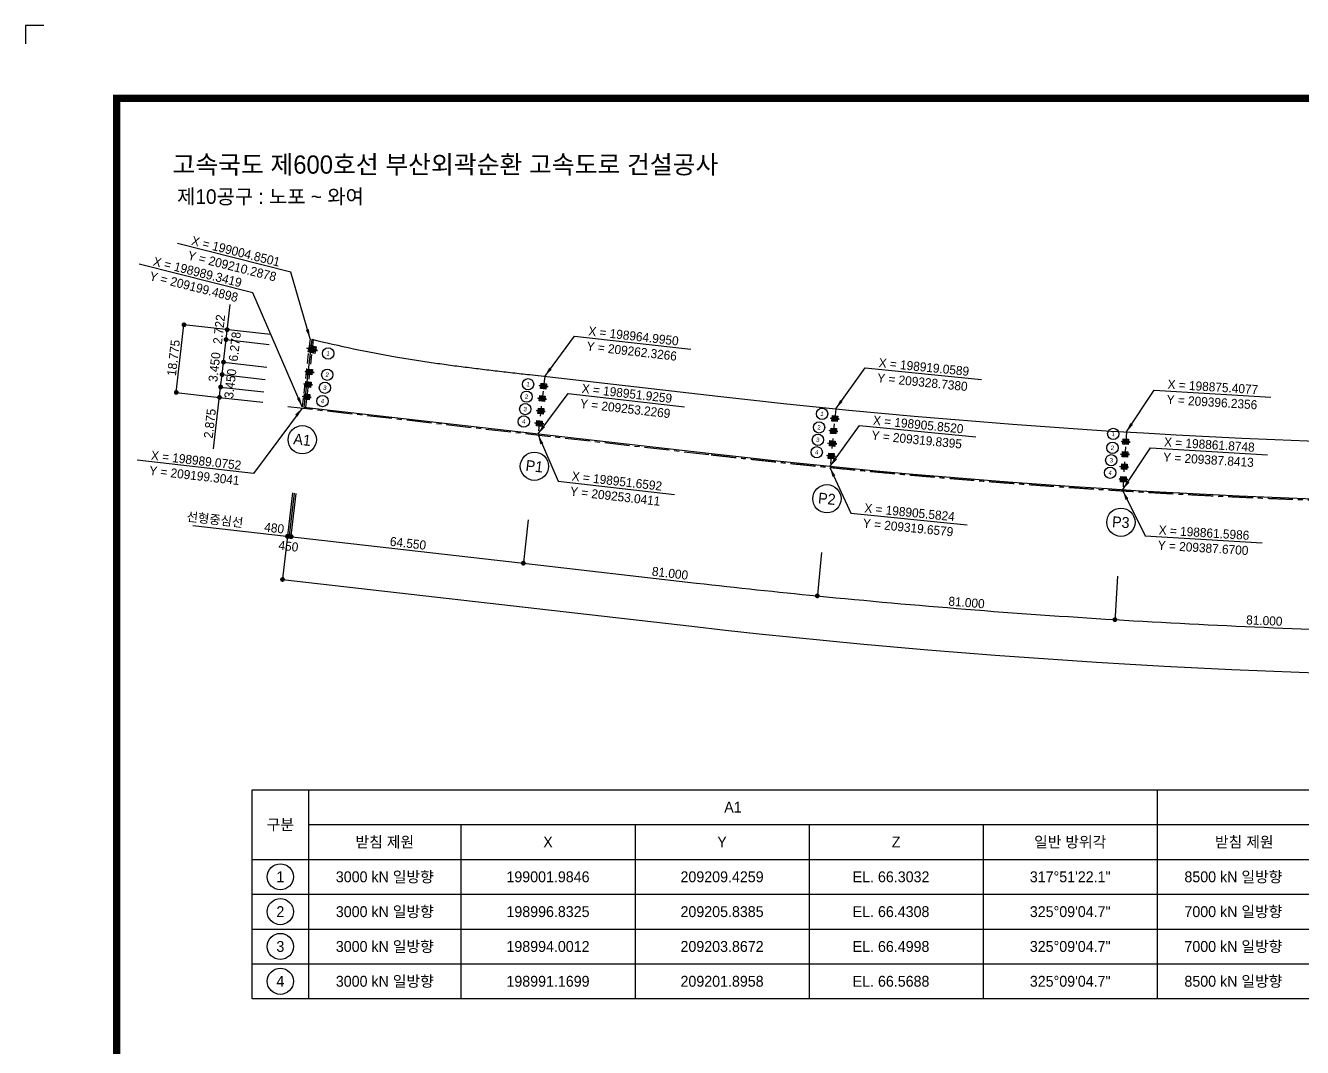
# Model space of a CAD drawing. Header units: feet. Extents: x 0 to 869311, y 0 to 616339.
# Drawn here: x 25000 to 377113, y 334649 to 616339 of the extents above; entities that cross this region are included whole.
import ezdxf
from ezdxf.enums import TextEntityAlignment as Align

# ---------------------------------------------------------------- set-up
doc = ezdxf.new("R2010")
doc.units = ezdxf.units.FT
doc.header["$LTSCALE"] = 5500
doc.header["$MEASUREMENT"] = 0
doc.linetypes.add('A-CENTR01', pattern=[2, 1.25, -0.25, 0.25, -0.25])
doc.linetypes.add('A-DASHD01', pattern=[0.75, 0.5, -0.25])
for name, color, linetype in [('CS-CNTL', 1, 'A-CENTR01'), ('CS-CONC-MAJR', 4, 'CONTINUOUS'), ('CS-DIML', 1, 'CONTINUOUS'), ('CS-DIMT', 3, 'CONTINUOUS'), ('CS-LEAL', 1, 'CONTINUOUS'), ('CS-LEAT', 3, 'CONTINUOUS'), ('CS-SYMB', 3, 'CONTINUOUS'), ('CS-TABL-LIN1', 4, 'CONTINUOUS'), ('CS-TABL-LIN2', 1, 'CONTINUOUS'), ('CS-TABL-TEX2', 3, 'CONTINUOUS'), ('CX-BORD', 7, 'CONTINUOUS'), ('CX-BORD-LIN1', 4, 'CONTINUOUS'), ('CX-BORD-LIN2', 3, 'CONTINUOUS'), ('CX-BORD-TEX2', 7, 'CONTINUOUS'), ('CX-BORD-TEX3', 6, 'CONTINUOUS'), ('CX-MISC', 2, 'CONTINUOUS')]:
    doc.layers.add(name, color=color, linetype=linetype)
doc.styles.add('A_STANDARD', font='')
doc.styles.add('TB_TEXT', font='')
doc.styles.add('TB_WBTXT', font='')
doc.styles.add('TB_WMTXT', font='')
doc.styles.get('A_STANDARD').set_extended_font_data('Dotum')
doc.styles.get('TB_TEXT').set_extended_font_data('Dotum')
doc.styles.get('TB_WBTXT').set_extended_font_data('Dotum')
doc.styles.get('TB_WMTXT').set_extended_font_data('Dotum')

# ---------------------------------------------------------------- blocks, each defined once
blk = doc.blocks.new('CXBLKA1-KHC_C3')
at = {"layer": 'CX-BORD-LIN1', "const_width": 6.56}
blk.add_lwpolyline([(2693.6, 65.6), (82, 65.6), (82, 1883.2), (2693.6, 1883.2)], close=True, dxfattribs=at)
at = {"layer": 'CX-MISC'}
blk.add_lwpolyline([(16.4, 1948.8), (0, 1948.8), (0, 1932.4)], dxfattribs=at)
at = {"layer": 'CX-BORD-LIN1', "style": 'TB_TEXT'}
for tag, height, p in [('TR_RNUM5', 9.84, (1017.4, 172.7)), ('TR_RDAT5', 11.5, (1123.7, 173.9)), ('TR_DGN5', 11.5, (1562.1, 173.9)), ('TR_CHK5', 11.5, (1693.3, 173.9)), ('TR_APP5', 11.5, (1824.5, 173.9)), ('TR_RNUM4', 9.84, (1017.4, 153)), ('TR_RDAT4', 11.5, (1123.7, 154.2)), ('TR_DGN4', 11.5, (1562.1, 154.2)), ('TR_CHK4', 11.5, (1693.3, 154.2)), ('TR_APP4', 11.5, (1824.5, 154.2)), ('TR_RNUM3', 9.84, (1017.4, 133.3)), ('TR_RDAT3', 11.5, (1123.7, 134.5)), ('TR_DGN3', 11.5, (1562.1, 134.5)), ('TR_CHK3', 11.5, (1693.3, 134.5)), ('TR_APP3', 11.5, (1824.5, 134.5)), ('TR_RNUM2', 9.84, (1017.4, 113.6)), ('TR_RDAT2', 11.5, (1123.7, 114.8)), ('TR_DGN2', 11.5, (1562.1, 114.8)), ('TR_CHK2', 11.5, (1693.3, 114.8)), ('TR_APP2', 11.5, (1824.5, 114.8)), ('TR_RNUM1', 9.84, (1017.4, 94)), ('TR_RDAT1', 11.5, (1123.7, 95.1)), ('TR_DGN1', 11.5, (1562.1, 95.1)), ('TR_CHK1', 11.5, (1693.3, 95.1)), ('TR_APP1', 11.5, (1824.5, 95.1))]:
    blk.add_attdef(tag, text='', height=height, dxfattribs=at).set_placement(p, align=Align.MIDDLE_CENTER)
for tag, p in [('TR_RCON5', (1205.1, 173.9)), ('TR_RCON4', (1205.1, 154.2)), ('TR_RCON3', (1205.1, 134.5)), ('TR_RCON2', (1205.1, 114.8)), ('TR_RCON1', (1205.1, 95.1))]:
    blk.add_attdef(tag, text='', height=11.5, dxfattribs=at).set_placement(p, align=Align.MIDDLE_LEFT)
at = {"layer": 'CX-BORD-LIN2', "style": 'TB_TEXT'}
blk.add_attdef('TD_VERSION', text='', height=9.84, rotation=90, dxfattribs=at).set_placement((2708.3, 223.1), align=Align.MIDDLE_CENTER)
at = {"layer": 'CX-BORD-TEX2', "style": 'TB_WMTXT'}
for tag, height, p in [('TB_CNAME', 16.4, (132.4, 1810.5)), ('TB_CSCOP', 13.1, (136.6, 1784.2))]:
    blk.add_attdef(tag, text='', height=height, dxfattribs=at).set_placement(p, align=Align.BOTTOM_LEFT)
at = {"layer": 'CX-BORD-TEX2', "style": 'TB_WBTXT'}
for tag, height, p in [('TB_MTITIL', 32.8, (1387.8, 1815.4)), ('TB_STITL', 23, (1387.8, 1766.2))]:
    blk.add_attdef(tag, text='', height=height, dxfattribs=at).set_placement(p, align=Align.MIDDLE_CENTER)
at = {"layer": 'CX-BORD-TEX3', "style": 'TB_TEXT'}
for tag, height, p in [('TD_LNDST', 14.8, (787.4, 169)), ('TD_DSECT', 14.8, (2068.6, 169)), ('TD_DDIST', 14.8, (2229.3, 169)), ('TD_DNAME_TOP', 14.8, (2559.1, 157.3)), ('TD_CSECT', 14.8, (2068.6, 139.4)), ('TD_CDIST', 14.8, (2229.3, 139.4)), ('TD_DNAME_MAIN', 14.8, (2559.1, 136.1)), ('TD_CCOMP', 14.8, (787.4, 110.2)), ('TD_HSCAL', 14.8, (2121.6, 110.7)), ('TD_VSCAL', 14.8, (2237.1, 110.7)), ('TD_DNAME_BOT', 9.84, (2559.1, 115.6)), ('TD_FIELD', 14.8, (672.6, 82.4)), ('TD_CSTEP', 14.8, (904.7, 82.4)), ('TD_DWGCODE', 14.8, (2171.9, 81.3)), ('TD_DWGNO', 14.8, (2559.1, 82))]:
    blk.add_attdef(tag, text='', height=height, dxfattribs=at).set_placement(p, align=Align.MIDDLE_CENTER)
for tag, height, width, p in [('TD_DCOMP', 14.8, 0.9, (787.4, 139.7)), ('TD_CNAME', 15.7, 0.78, (295.3, 90.5))]:
    blk.add_attdef(tag, text='', height=height, dxfattribs=dict(at, width=width)).set_placement(p, align=Align.MIDDLE_CENTER)

msp = doc.modelspace()

# ---------------------------------------------------------------- hatches: boundary and pattern name
at = {"layer": 'CS-SYMB'}
h = msp.add_hatch(color=3, dxfattribs=at)
h.dxf.hatch_style = 1
h.paths.add_polyline_path([(102564, 527431), (103434, 527462), (103327, 527011)])
h = msp.add_hatch(color=3, dxfattribs=at)
h.dxf.hatch_style = 1
h.paths.add_polyline_path([(103362, 527160), (104695, 526843), (104731, 526995), (103399, 527313)])
h = msp.add_hatch(color=3, dxfattribs=at)
h.dxf.hatch_style = 1
h.paths.add_polyline_path([(105530, 526725), (104767, 527145), (104659, 526694)])
h = msp.add_hatch(color=3, dxfattribs=at)
h.dxf.hatch_style = 1
h.paths.add_polyline_path([(101730, 517551), (102419, 517659), (102377, 517291)])
h = msp.add_hatch(color=3, dxfattribs=at)
h.dxf.hatch_style = 1
h.paths.add_polyline_path([(102122, 520979), (102811, 521087), (102769, 520718)])
h = msp.add_hatch(color=3, dxfattribs=at)
h.dxf.hatch_style = 1
h.paths.add_polyline_path([(102783, 520840), (103871, 520716), (103885, 520840), (102797, 520965)])
h = msp.add_hatch(color=3, dxfattribs=at)
h.dxf.hatch_style = 1
h.paths.add_polyline_path([(104546, 520702), (103899, 520962), (103857, 520594)])
h = msp.add_hatch(color=3, dxfattribs=at)
h.dxf.hatch_style = 1
h.paths.add_polyline_path([(101339, 514123), (102027, 514231), (101985, 513863)])
h = msp.add_hatch(color=3, dxfattribs=at)
h.dxf.hatch_style = 1
h.paths.add_polyline_path([(101999, 513985), (103088, 513861), (103102, 513985), (102013, 514109)])
h = msp.add_hatch(color=3, dxfattribs=at)
h.dxf.hatch_style = 1
h.paths.add_polyline_path([(102391, 517413), (103480, 517288), (103494, 517413), (102405, 517537)])
h = msp.add_hatch(color=3, dxfattribs=at)
h.dxf.hatch_style = 1
h.paths.add_polyline_path([(103762, 513846), (103116, 514107), (103074, 513739)])
h = msp.add_hatch(color=3, dxfattribs=at)
h.dxf.hatch_style = 1
h.paths.add_polyline_path([(104154, 517274), (103508, 517535), (103466, 517166)])
h = msp.add_hatch(color=3, dxfattribs=at)
h.dxf.hatch_style = 1
h.paths.add_polyline_path([(166647, 517077), (167335, 517185), (167293, 516817)])
h = msp.add_hatch(color=3, dxfattribs=at)
h.dxf.hatch_style = 1
h.paths.add_polyline_path([(167307, 516939), (168396, 516814), (168410, 516939), (167321, 517063)])
h = msp.add_hatch(color=3, dxfattribs=at)
h.dxf.hatch_style = 1
h.paths.add_polyline_path([(169070, 516800), (168424, 517061), (168382, 516692)])
h = msp.add_hatch(color=3, dxfattribs=at)
h.dxf.hatch_style = 1
h.paths.add_polyline_path([(166255, 513650), (166943, 513758), (166901, 513389)])
h = msp.add_hatch(color=3, dxfattribs=at)
h.dxf.hatch_style = 1
h.paths.add_polyline_path([(166915, 513511), (168004, 513387), (168018, 513511), (166929, 513636)])
h = msp.add_hatch(color=3, dxfattribs=at)
h.dxf.hatch_style = 1
h.paths.add_polyline_path([(168678, 513373), (168032, 513633), (167990, 513265)])
h = msp.add_hatch(color=3, dxfattribs=at)
h.dxf.hatch_style = 1
h.paths.add_polyline_path([(165863, 510222), (166551, 510330), (166509, 509961)])
h = msp.add_hatch(color=3, dxfattribs=at)
h.dxf.hatch_style = 1
h.paths.add_polyline_path([(166523, 510083), (167612, 509959), (167626, 510083), (166538, 510208)])
h = msp.add_hatch(color=3, dxfattribs=at)
h.dxf.hatch_style = 1
h.paths.add_polyline_path([(168287, 509945), (167640, 510205), (167598, 509837)])
h = msp.add_hatch(color=3, dxfattribs=at)
h.dxf.hatch_style = 1
h.paths.add_polyline_path([(246939, 508112), (247626, 508232), (247590, 507863)])
h = msp.add_hatch(color=3, dxfattribs=at)
h.dxf.hatch_style = 1
h.paths.add_polyline_path([(247602, 507985), (248693, 507880), (248705, 508005), (247614, 508110)])
h = msp.add_hatch(color=3, dxfattribs=at)
h.dxf.hatch_style = 1
h.paths.add_polyline_path([(249367, 507878), (248717, 508127), (248681, 507758)])
h = msp.add_hatch(color=3, dxfattribs=at)
h.dxf.hatch_style = 1
h.paths.add_polyline_path([(165471, 506794), (166160, 506902), (166118, 506534)])
h = msp.add_hatch(color=3, dxfattribs=at)
h.dxf.hatch_style = 1
h.paths.add_polyline_path([(166132, 506656), (167220, 506531), (167235, 506656), (166146, 506780)])
h = msp.add_hatch(color=3, dxfattribs=at)
h.dxf.hatch_style = 1
h.paths.add_polyline_path([(167895, 506517), (167248, 506778), (167206, 506409)])
h = msp.add_hatch(color=3, dxfattribs=at)
h.dxf.hatch_style = 1
h.paths.add_polyline_path([(246600, 504679), (247287, 504799), (247251, 504430)])
h = msp.add_hatch(color=3, dxfattribs=at)
h.dxf.hatch_style = 1
h.paths.add_polyline_path([(247263, 504552), (248354, 504447), (248366, 504572), (247275, 504677)])
h = msp.add_hatch(color=3, dxfattribs=at)
h.dxf.hatch_style = 1
h.paths.add_polyline_path([(249028, 504445), (248378, 504694), (248342, 504325)])
h = msp.add_hatch(color=3, dxfattribs=at)
h.dxf.hatch_style = 1
h.paths.add_polyline_path([(246266, 501254), (246952, 501374), (246916, 501005)])
h = msp.add_hatch(color=3, dxfattribs=at)
h.dxf.hatch_style = 1
h.paths.add_polyline_path([(246928, 501127), (248019, 501022), (248031, 501147), (246940, 501252)])
h = msp.add_hatch(color=3, dxfattribs=at)
h.dxf.hatch_style = 1
h.paths.add_polyline_path([(248694, 501020), (248043, 501269), (248007, 500900)])
h = msp.add_hatch(color=3, dxfattribs=at)
h.dxf.hatch_style = 1
h.paths.add_polyline_path([(327167, 501675), (327848, 501820), (327826, 501450)])
h = msp.add_hatch(color=3, dxfattribs=at)
h.dxf.hatch_style = 1
h.paths.add_polyline_path([(327834, 501573), (328927, 501508), (328935, 501633), (327841, 501698)])
h = msp.add_hatch(color=3, dxfattribs=at)
h.dxf.hatch_style = 1
h.paths.add_polyline_path([(329602, 501531), (328942, 501756), (328920, 501386)])
h = msp.add_hatch(color=3, dxfattribs=at)
h.dxf.hatch_style = 1
h.paths.add_polyline_path([(245920, 497795), (246607, 497915), (246571, 497546)])
h = msp.add_hatch(color=3, dxfattribs=at)
h.dxf.hatch_style = 1
h.paths.add_polyline_path([(246583, 497668), (247674, 497563), (247686, 497687), (246595, 497793)])
h = msp.add_hatch(color=3, dxfattribs=at)
h.dxf.hatch_style = 1
h.paths.add_polyline_path([(248348, 497561), (247697, 497810), (247662, 497441)])
h = msp.add_hatch(color=3, dxfattribs=at)
h.dxf.hatch_style = 1
h.paths.add_polyline_path([(326959, 498230), (327640, 498375), (327619, 498005)])
h = msp.add_hatch(color=3, dxfattribs=at)
h.dxf.hatch_style = 1
h.paths.add_polyline_path([(327626, 498128), (328720, 498063), (328727, 498188), (327633, 498253)])
h = msp.add_hatch(color=3, dxfattribs=at)
h.dxf.hatch_style = 1
h.paths.add_polyline_path([(329394, 498086), (328734, 498311), (328713, 497941)])
h = msp.add_hatch(color=3, dxfattribs=at)
h.dxf.hatch_style = 1
h.paths.add_polyline_path([(326750, 494789), (327432, 494935), (327410, 494564)])
h = msp.add_hatch(color=3, dxfattribs=at)
h.dxf.hatch_style = 1
h.paths.add_polyline_path([(327417, 494687), (328511, 494623), (328519, 494748), (327425, 494812)])
h = msp.add_hatch(color=3, dxfattribs=at)
h.dxf.hatch_style = 1
h.paths.add_polyline_path([(329186, 494646), (328526, 494870), (328504, 494500)])
h = msp.add_hatch(color=3, dxfattribs=at)
h.dxf.hatch_style = 1
h.paths.add_polyline_path([(326540, 491350), (327222, 491496), (327200, 491126)])
h = msp.add_hatch(color=3, dxfattribs=at)
h.dxf.hatch_style = 1
h.paths.add_polyline_path([(327207, 491248), (328301, 491184), (328308, 491309), (327214, 491373)])
h = msp.add_hatch(color=3, dxfattribs=at)
h.dxf.hatch_style = 1
h.paths.add_polyline_path([(328975, 491207), (328316, 491432), (328294, 491061)])

# ---------------------------------------------------------------- linework, layer by layer
at = {"layer": 'CS-CNTL', "linetype": 'A-DASHD01'}
for p, q in [((103446, 530009), (101300, 511234)), ((104356, 529783), (102224, 511129)), ((168165, 519621), (166357, 503799)), ((248421, 510701), (246855, 494853)), ((328549, 504308), (327582, 488412))]:
    msp.add_line(p, q, dxfattribs=at)
at = {"layer": 'CS-CNTL'}
msp.add_line((97319, 511362), (214100, 498016), dxfattribs=at)
msp.add_arc((458042, 2632567), 2148445, 263.480372, 279.111, dxfattribs=at)
at = {"layer": 'CS-CONC-MAJR'}
for p, q in [((103915, 529892), (101777, 511180)), ((163928, 520105), (215945, 514161)), ((101777, 511180), (214137, 498339))]:
    msp.add_line(p, q, dxfattribs=at)
msp.add_lwpolyline([(126990, 525037), (127569, 524937), (128148, 524839), (128728, 524742), (129308, 524645), (129888, 524550), (130469, 524455), (131050, 524362), (131631, 524269), (132213, 524177), (132795, 524086), (133377, 523996), (133960, 523907), (134543, 523819), (135127, 523731), (135710, 523644), (136294, 523559), (136879, 523473), (137464, 523389), (138049, 523305), (138634, 523222), (139219, 523140), (139805, 523058), (140392, 522977), (140978, 522897), (141565, 522817), (142152, 522738), (142739, 522659), (143327, 522581), (143915, 522504), (144503, 522427), (145092, 522351), (145680, 522275), (146269, 522200), (146859, 522125), (147448, 522051), (148038, 521977), (148628, 521904), (149218, 521831), (149809, 521758), (150400, 521686), (150991, 521614), (151582, 521542), (152174, 521471), (152766, 521400), (153358, 521330), (153950, 521260), (154543, 521190), (155136, 521120), (155729, 521050), (156322, 520981), (156915, 520912), (157509, 520843), (158103, 520774), (158697, 520705), (159291, 520637), (159886, 520568), (160481, 520500), (161076, 520432), (161671, 520364), (162267, 520295), (162862, 520227), (163458, 520159), (163928, 520105)], dxfattribs=at)
for centre, radius, start, end in [((181905, 843284), 322950, 256.02549, 260.20987), ((458042, 2632567), 2132195, 263.480374, 279.052248), ((458042, 2632567), 2148120, 263.480372, 279.052328)]:
    msp.add_arc(centre, radius, start, end, dxfattribs=at)
at = {"layer": 'CS-DIML'}
for p, q in [((80300, 529779), (81403, 539434)), ((66556, 515205), (68688, 533859)), ((92533, 531134), (68688, 533859)), ((79589, 523554), (80300, 529779)), ((80300, 529779), (92222, 528416)), ((79197, 520126), (79589, 523554)), ((79589, 523554), (91511, 522192)), ((78805, 516699), (79197, 520126)), ((79197, 520126), (91119, 518764)), ((66556, 515205), (78479, 513842)), ((76863, 499705), (78805, 516699)), ((78805, 516699), (90727, 515336)), ((78479, 513842), (90401, 512480)), ((98586, 487489), (97156, 474970)), ((99063, 487434), (97633, 474916)), ((99510, 487383), (98080, 474865)), ((163643, 480054), (162212, 467535)), ((71144, 478547), (162280, 468131)), ((97224, 475566), (95793, 463048)), ((97224, 475566), (97701, 475512)), ((97701, 475512), (98247, 475449)), ((244506, 471069), (243267, 458530)), ((162280, 468131), (210061, 462671)), ((95861, 463644), (208698, 450749)), ((326130, 464556), (325365, 451980))]:
    msp.add_line(p, q, dxfattribs=at)
at = {"layer": 'CS-DIML', "const_width": 660}
for points in [[(69018, 533859, 1), (68358, 533859, 1)], [(80940, 532496, 1), (80280, 532496, 1)], [(80630, 529779, 1), (79970, 529779, 1)], [(80630, 529779, 1), (79970, 529779, 1)], [(79919, 523554, 1), (79259, 523554, 1)], [(79919, 523554, 1), (79259, 523554, 1)], [(79527, 520126, 1), (78867, 520126, 1)], [(79527, 520126, 1), (78867, 520126, 1)], [(66886, 515205, 1), (66226, 515205, 1)], [(78809, 513842, 1), (78149, 513842, 1)], [(79135, 516699, 1), (78475, 516699, 1)], [(79135, 516699, 1), (78475, 516699, 1)], [(97554, 475566, 1), (96894, 475566, 1)], [(97554, 475566, 1), (96894, 475566, 1)], [(98031, 475512, 1), (97371, 475512, 1)], [(98031, 475512, 1), (97371, 475512, 1)], [(98478, 475461, 1), (97818, 475461, 1)], [(98577, 475449, 1), (97917, 475449, 1)], [(162610, 468131, 1), (161950, 468131, 1)], [(162610, 468131, 1), (161950, 468131, 1)], [(96191, 463644, 1), (95531, 463644, 1)], [(96191, 463644, 1), (95531, 463644, 1)], [(243656, 459127, 1), (242996, 459127, 1)], [(243656, 459127, 1), (242996, 459127, 1)], [(325731, 452579, 1), (325071, 452579, 1)], [(325731, 452579, 1), (325071, 452579, 1)]]:
    msp.add_lwpolyline(points, format="xyb", close=True, dxfattribs=at)
at = {"layer": 'CS-DIML', "color": 3}
msp.add_circle((108449, 525932), 1560, dxfattribs=at)
at = {"layer": 'CS-DIML'}
for radius, start, end in [(2196020, 263.480372, 279.062997), (2184020, 263.480372, 264.357996), (2184020, 264.357996, 266.518143), (2184020, 266.518143, 268.67829)]:
    msp.add_arc((458042, 2632567), radius, start, end, dxfattribs=at)
at = {"layer": 'CS-LEAL'}
for p, q in [((98195, 548394), (66882, 556236)), ((87633, 542696), (56320, 550539)), ((103446, 530009), (98195, 548394)), ((101300, 511234), (87633, 542696)), ((168165, 519621), (176411, 530757)), ((176411, 530757), (208482, 527092)), ((248421, 510701), (256495, 521962)), ((256495, 521962), (288619, 518788)), ((166357, 503799), (174603, 514935)), ((174603, 514935), (206674, 511270)), ((328549, 504308), (336193, 515865)), ((336193, 515865), (368413, 513904)), ((101263, 510911), (87873, 492828)), ((246855, 494853), (254930, 506114)), ((254930, 506114), (287053, 502941)), ((166320, 503476), (171841, 490767)), ((87873, 492828), (55802, 496493)), ((327582, 488412), (335226, 499969)), ((335226, 499969), (367446, 498009)), ((246823, 494530), (252538, 481907)), ((171841, 490767), (203912, 487102)), ((327562, 488088), (333748, 475689)), ((252538, 481907), (284662, 478733)), ((333748, 475689), (365969, 473729))]:
    msp.add_line(p, q, dxfattribs=at)
for points in [[(103446, 530009), (103144, 532668), (103446, 530009), (102298, 532427)], [(168165, 519621), (170089, 521481), (168165, 519621), (169382, 522005)], [(101263, 510911), (99339, 509051), (101263, 510911), (100046, 508528)], [(101300, 511234), (100652, 513831), (101300, 511234), (99845, 513480)], [(248421, 510701), (250317, 512590), (248421, 510701), (249602, 513103)], [(166357, 503799), (168281, 505659), (166357, 503799), (167574, 506183)], [(328549, 504308), (330372, 506267), (328549, 504308), (329638, 506753)], [(166320, 503476), (166968, 500880), (166320, 503476), (167775, 501230)], [(246855, 494853), (248751, 496742), (246855, 494853), (248036, 497255)], [(246823, 494530), (247511, 491943), (246823, 494530), (248313, 492306)], [(327582, 488412), (329405, 490371), (327582, 488412), (328671, 490857)], [(327562, 488088), (328347, 485529), (327562, 488088), (329134, 485922)]]:
    msp.add_solid(points, dxfattribs=at)
at = {"layer": 'CS-SYMB', "color": 3, "linetype": 'Continuous'}
for p, q in [((102564, 527431), (103434, 527462)), ((103327, 527011), (103434, 527462)), ((104659, 526694), (104767, 527145)), ((105530, 526725), (104767, 527145)), ((101730, 517551), (102419, 517659)), ((102122, 520979), (102811, 521087)), ((102377, 517291), (102419, 517659)), ((102769, 520718), (102811, 521087)), ((103857, 520594), (103899, 520962)), ((104546, 520702), (103899, 520962)), ((101339, 514123), (102027, 514231)), ((101985, 513863), (102027, 514231)), ((103074, 513739), (103116, 514107)), ((103762, 513846), (103116, 514107)), ((103466, 517166), (103508, 517535)), ((104154, 517274), (103508, 517535)), ((166647, 517077), (167335, 517185)), ((167293, 516817), (167335, 517185)), ((168382, 516692), (168424, 517061)), ((169070, 516800), (168424, 517061)), ((166255, 513650), (166943, 513758)), ((166901, 513389), (166943, 513758)), ((167990, 513265), (168032, 513633)), ((168678, 513373), (168032, 513633)), ((165863, 510222), (166551, 510330)), ((166509, 509961), (166551, 510330)), ((167598, 509837), (167640, 510205)), ((168287, 509945), (167640, 510205)), ((246939, 508112), (247626, 508232)), ((247590, 507863), (247626, 508232)), ((248681, 507758), (248717, 508127)), ((249367, 507878), (248717, 508127)), ((165471, 506794), (166160, 506902)), ((166118, 506534), (166160, 506902)), ((167206, 506409), (167248, 506778)), ((167895, 506517), (167248, 506778)), ((246600, 504679), (247287, 504799)), ((247251, 504430), (247287, 504799)), ((248342, 504325), (248378, 504694)), ((249028, 504445), (248378, 504694)), ((246266, 501254), (246952, 501374)), ((246916, 501005), (246952, 501374)), ((248007, 500900), (248043, 501269)), ((248694, 501020), (248043, 501269)), ((327167, 501675), (327848, 501820)), ((327826, 501450), (327848, 501820)), ((328920, 501386), (328942, 501756)), ((329602, 501531), (328942, 501756)), ((245920, 497795), (246607, 497915)), ((246571, 497546), (246607, 497915)), ((247662, 497441), (247697, 497810)), ((248348, 497561), (247697, 497810)), ((326959, 498230), (327640, 498375)), ((327619, 498005), (327640, 498375)), ((328713, 497941), (328734, 498311)), ((329394, 498086), (328734, 498311)), ((326750, 494789), (327432, 494935)), ((327410, 494564), (327432, 494935)), ((328504, 494500), (328526, 494870)), ((329186, 494646), (328526, 494870)), ((326540, 491350), (327222, 491496)), ((327200, 491126), (327222, 491496)), ((328294, 491061), (328316, 491432)), ((328975, 491207), (328316, 491432))]:
    msp.add_line(p, q, dxfattribs=at)
at = {"layer": 'CS-SYMB', "color": 3}
for p, q in [((103327, 527011), (102564, 527431)), ((104659, 526694), (105530, 526725)), ((102769, 520718), (102122, 520979)), ((103857, 520594), (104546, 520702)), ((101985, 513863), (101339, 514123)), ((102377, 517291), (101730, 517551)), ((103466, 517166), (104154, 517274)), ((167293, 516817), (166647, 517077)), ((168382, 516692), (169070, 516800)), ((103074, 513739), (103762, 513846)), ((166901, 513389), (166255, 513650)), ((167990, 513265), (168678, 513373)), ((166509, 509961), (165863, 510222)), ((167598, 509837), (168287, 509945)), ((247590, 507863), (246939, 508112)), ((248681, 507758), (249367, 507878)), ((166118, 506534), (165471, 506794)), ((167206, 506409), (167895, 506517)), ((247251, 504430), (246600, 504679)), ((248342, 504325), (249028, 504445)), ((246916, 501005), (246266, 501254)), ((248007, 500900), (248694, 501020)), ((327826, 501450), (327167, 501675)), ((328920, 501386), (329602, 501531)), ((246571, 497546), (245920, 497795)), ((247662, 497441), (248348, 497561)), ((327619, 498005), (326959, 498230)), ((328713, 497941), (329394, 498086)), ((327410, 494564), (326750, 494789)), ((328504, 494500), (329186, 494646)), ((327200, 491126), (326540, 491350)), ((328294, 491061), (328975, 491207))]:
    msp.add_line(p, q, dxfattribs=at)
at = {"layer": 'CS-SYMB', "linetype": 'ByBlock'}
for p, q in [((104147, 527076), (104147, 527076)), ((104147, 527076), (104147, 527076)), ((328384, 501603), (328384, 501603)), ((328176, 498158), (328176, 498158)), ((327968, 494717), (327968, 494717)), ((327758, 491279), (327758, 491279))]:
    msp.add_line(p, q, dxfattribs=at)
at = {"layer": 'CS-SYMB', "color": 3, "linetype": 'Continuous'}
for points in [[(103359, 528196), (105165, 527766), (104735, 525959), (102928, 526390)], [(103362, 527160), (104695, 526843), (104731, 526995), (103399, 527313)], [(102680, 521663), (104156, 521494), (103988, 520018), (102512, 520187)], [(102289, 518235), (103765, 518066), (103596, 516590), (102120, 516759)], [(102783, 520840), (103871, 520716), (103885, 520840), (102797, 520965)], [(167205, 517761), (168681, 517592), (168512, 516116), (167036, 516285)], [(101897, 514807), (103373, 514639), (103204, 513163), (101728, 513331)], [(101999, 513985), (103088, 513861), (103102, 513985), (102013, 514109)], [(102391, 517413), (103480, 517288), (103494, 517413), (102405, 517537)], [(166813, 514334), (168289, 514165), (168120, 512689), (166644, 512857)], [(167307, 516939), (168396, 516814), (168410, 516939), (167321, 517063)], [(166421, 510906), (167897, 510737), (167729, 509261), (166252, 509430)], [(166915, 513511), (168004, 513387), (168018, 513511), (166929, 513636)], [(166029, 507478), (167505, 507309), (167337, 505833), (165861, 506002)], [(166523, 510083), (167612, 509959), (167626, 510083), (166538, 510208)], [(247485, 508806), (248964, 508663), (248822, 507184), (247343, 507327)], [(247602, 507985), (248693, 507880), (248705, 508005), (247614, 508110)], [(166132, 506656), (167220, 506531), (167235, 506656), (166146, 506780)], [(247146, 505373), (248625, 505230), (248482, 503751), (247004, 503894)], [(247263, 504552), (248354, 504447), (248366, 504572), (247275, 504677)], [(246811, 501948), (248290, 501805), (248148, 500326), (246669, 500469)], [(246928, 501127), (248019, 501022), (248031, 501147), (246940, 501252)], [(327686, 502388), (329169, 502301), (329082, 500818), (327599, 500905)], [(327834, 501573), (328927, 501508), (328935, 501633), (327841, 501698)], [(246466, 498488), (247945, 498346), (247802, 496867), (246323, 497010)], [(246583, 497668), (247674, 497563), (247686, 497687), (246595, 497793)], [(327479, 498943), (328962, 498856), (328874, 497373), (327391, 497460)], [(327626, 498128), (328720, 498063), (328727, 498188), (327633, 498253)], [(327270, 495503), (328753, 495415), (328666, 493932), (327183, 494019)], [(327417, 494687), (328511, 494623), (328519, 494748), (327425, 494812)], [(327060, 492064), (328543, 491977), (328456, 490493), (326972, 490581)], [(327207, 491248), (328301, 491184), (328308, 491309), (327214, 491373)]]:
    msp.add_lwpolyline(points, close=True, dxfattribs=at)
at = {"layer": 'CS-SYMB', "color": 3}
for centre, radius in [((104047, 527078), 864), ((104047, 527078), 520), ((103334, 520840), 691), ((103334, 520840), 416), ((102942, 517413), 691), ((102942, 517413), 416), ((167858, 516939), 691), ((102551, 513985), 691), ((102551, 513985), 416), ((167467, 513511), 691), ((167858, 516939), 416), ((167075, 510083), 691), ((167467, 513511), 416), ((166683, 506656), 691), ((166683, 506656), 416), ((167075, 510083), 416), ((248153, 507995), 691), ((248153, 507995), 416), ((247814, 504562), 691), ((247814, 504562), 416), ((247480, 501137), 691), ((247480, 501137), 416), ((328384, 501603), 691), ((328384, 501603), 416), ((247134, 497678), 691), ((247134, 497678), 416), ((328176, 498158), 691), ((328176, 498158), 416), ((327968, 494717), 691), ((327968, 494717), 416), ((327758, 491279), 691), ((327758, 491279), 416)]:
    msp.add_circle(centre, radius, dxfattribs=at)
at = {"layer": 'CS-SYMB'}
for centre, radius in [((108189, 520080), 1560), ((107564, 516496), 1560), ((163569, 517467), 1560), ((106882, 512814), 1560), ((163178, 514039), 1560), ((162786, 510611), 1560), ((244647, 509307), 1560), ((162394, 507183), 1560), ((243810, 505580), 1560), ((101302, 502175), 3900), ((243490, 502145), 1560), ((324943, 503766), 1560), ((243170, 498710), 1560), ((324724, 499942), 1560), ((165335, 494858), 3900), ((324404, 496507), 1560), ((324084, 493072), 1560), ((245970, 485897), 3900), ((327035, 479429), 3900)]:
    msp.add_circle(centre, radius, dxfattribs=at)
at = {"layer": 'CS-TABL-LIN1'}
msp.add_lwpolyline([(87466, 405688), (817066, 405688), (817066, 348088), (87466, 348088)], close=True, dxfattribs=at)
at = {"layer": 'CS-TABL-LIN2'}
for p, q in [((103066, 405688), (103066, 348088)), ((337066, 405688), (337066, 348088)), ((103066, 396088), (817066, 396088)), ((145066, 396088), (145066, 348088)), ((193066, 396088), (193066, 348088)), ((241066, 396088), (241066, 348088)), ((289066, 396088), (289066, 348088)), ((87466, 386488), (817066, 386488)), ((87466, 376888), (817066, 376888)), ((87466, 367288), (817066, 367288)), ((87466, 357688), (817066, 357688))]:
    msp.add_line(p, q, dxfattribs=at)
for centre in [(95266, 381688), (95266, 372088), (95266, 362488), (95266, 352888)]:
    msp.add_circle(centre, 3600, dxfattribs=at)

# ---------------------------------------------------------------- block references
at = {"layer": 'CX-BORD', "linetype": 'ByBlock'}
ref = msp.add_blockref('CXBLKA1-KHC_C3', (25000, 20000), dxfattribs=dict(at, xscale=306, yscale=306, zscale=306))
ref.add_attrib('TB_CNAME', '고속국도 제600호선 부산외곽순환 고속도로 건설공사', dxfattribs={"layer": 'CX-BORD-TEX2', "height": 5019.69, "style": 'TB_WMTXT'}).set_placement((65504, 574005), align=Align.BOTTOM_LEFT)
ref.add_attrib('TB_CSCOP', '제10공구 : 노포 ~ 와여', dxfattribs={"layer": 'CX-BORD-TEX2', "height": 4015.75, "style": 'TB_WMTXT'}).set_placement((66798, 565974), align=Align.BOTTOM_LEFT)

# ---------------------------------------------------------------- texts
at = {"layer": 'CS-DIML', "color": 3, "style": 'A_STANDARD'}
msp.add_text('1', height=1200, rotation=348.2687, dxfattribs=at).set_placement((108327, 525345), align=Align.CENTER)
at = {"layer": 'CS-DIMT', "style": 'A_STANDARD'}
for s, rotation, p in [('2.722', 443.48037, (79597, 532454)), ('6.278', 443.48037, (83942, 527697)), ('18.775', 443.48037, (67025, 524593)), ('3.450', 443.48037, (78331, 522063)), ('3.450', 443.48037, (82704, 517486)), ('2.875', 443.48037, (77060, 506499)), ('480', 353.48037, (93437, 476591)), ('64.550', 353.48037, (130332, 472387)), ('450', 353.48037, (97361, 471581)), ('81.000', 353.48037, (202587, 464129)), ('81.000', 355.43807, (284380, 456064)), ('81.000', 357.59822, (366542, 451065))]:
    msp.add_text(s, height=2500, rotation=rotation, dxfattribs=at).set_placement(p, align=Align.CENTER)
at = {"layer": 'CS-LEAL', "color": 3, "style": 'A_STANDARD'}
for s, p in [('X = 199004.8501', (82684, 552897)), ('Y = 209210.2878', (81664, 548823))]:
    msp.add_text(s, height=2500, rotation=345.9396, dxfattribs=at).set_placement(p, align=Align.CENTER)
at = {"layer": 'CS-LEAT', "linetype": 'Continuous', "style": 'A_STANDARD'}
msp.add_text('선형중심선', height=2500, rotation=353.48037, dxfattribs=at).set_placement((69308, 479819))
at = {"layer": 'CS-SYMB', "style": 'A_STANDARD'}
for s, height, rotation, p in [('X = 198989.3419', 2500, 345.9396, (72122, 547199)), ('Y = 209199.4898', 2500, 345.9396, (71102, 543125)), ('X = 198964.9950', 2500, 353.48037, (192514, 529521)), ('Y = 209262.3266', 2500, 353.48037, (192038, 525348)), ('X = 198919.0589', 2500, 354.358, (272616, 520972)), ('2', 1200, 353.48037, (108121, 519484)), ('1', 1200, 353.48037, (163501, 516870)), ('Y = 209328.7380', 2500, 354.358, (272203, 516793)), ('X = 198875.4077', 2500, 356.51814, (352340, 515484)), ('3', 1200, 353.48037, (107496, 515900)), ('2', 1200, 353.48037, (163109, 513443)), ('X = 198951.9259', 2500, 353.48037, (190706, 513699)), ('Y = 209396.2356', 2500, 356.51814, (352085, 511291)), ('4', 1200, 353.48037, (106814, 512218)), ('3', 1200, 353.48037, (162718, 510015)), ('Y = 209253.2269', 2500, 353.48037, (190229, 509526)), ('4', 1200, 353.48037, (162326, 506587)), ('1', 1200, 354.67939, (244591, 508709)), ('X = 198905.8520', 2500, 354.358, (271050, 505124)), ('A1', 3000, 353.48037, (101131, 500685)), ('2', 1200, 354.67802, (243754, 504983)), ('Y = 209319.8395', 2500, 354.358, (270637, 500945)), ('1', 1200, 354.67939, (324887, 503168)), ('3', 1200, 354.67802, (243434, 501548)), ('2', 1200, 354.67802, (324669, 499344)), ('X = 198861.8748', 2500, 356.51814, (351372, 499588)), ('X = 198989.0752', 2500, 353.48037, (71905, 495257)), ('P1', 3000, 353.48037, (165164, 493367)), ('4', 1200, 354.67802, (243114, 498113)), ('3', 1200, 354.67802, (324349, 495909)), ('Y = 209387.8413', 2500, 356.51814, (351117, 495396)), ('Y = 209199.3041', 2500, 353.48037, (71428, 491084)), ('X = 198951.6592', 2500, 353.48037, (187944, 489531)), ('4', 1200, 354.67802, (324029, 492474)), ('Y = 209253.0411', 2500, 353.48037, (187467, 485358)), ('P2', 3000, 354.358, (245823, 484404)), ('X = 198905.5824', 2500, 354.358, (268659, 480917)), ('Y = 209319.6579', 2500, 354.358, (268246, 476738)), ('P3', 3000, 356.51814, (326944, 477932)), ('X = 198861.5986', 2500, 356.51814, (349895, 475308)), ('Y = 209387.6700', 2500, 356.51814, (349640, 471116))]:
    msp.add_text(s, height=height, rotation=rotation, dxfattribs=at).set_placement(p, align=Align.CENTER)
at = {"layer": 'CS-TABL-TEX2', "style": 'A_STANDARD'}
for s, p in [('A1', (220066, 400888)), ('구분', (95266, 396088)), ('받침 제원', (124066, 391288)), ('X', (169066, 391288)), ('Y', (217066, 391288)), ('Z', (265066, 391288)), ('일반 방위각', (313066, 391288)), ('받침 제원', (361066, 391288)), ('1', (95266, 381688)), ('3000 kN 일방향', (124066, 381688)), ('199001.9846', (169066, 381688)), ('209209.4259', (217066, 381688)), ('317%%d51\'22.1"', (313066, 381688)), ('8500 kN 일방향', (358066, 381688)), ('2', (95266, 372088)), ('3000 kN 일방향', (124066, 372088)), ('198996.8325', (169066, 372088)), ('209205.8385', (217066, 372088)), ('325%%d09\'04.7"', (313066, 372088)), ('7000 kN 일방향', (358066, 372088)), ('3', (95266, 362488)), ('3000 kN 일방향', (124066, 362488)), ('198994.0012', (169066, 362488)), ('209203.8672', (217066, 362488)), ('325%%d09\'04.7"', (313066, 362488)), ('7000 kN 일방향', (358066, 362488)), ('4', (95266, 352888)), ('3000 kN 일방향', (124066, 352888)), ('198991.1699', (169066, 352888)), ('209201.8958', (217066, 352888)), ('325%%d09\'04.7"', (313066, 352888)), ('8500 kN 일방향', (358066, 352888))]:
    msp.add_text(s, height=3000, dxfattribs=at).set_placement(p, align=Align.MIDDLE_CENTER)
at = {"layer": 'CS-TABL-TEX2', "linetype": 'ByBlock', "style": 'A_STANDARD'}
for s, p in [('EL. 66.3032', (253078, 380188)), ('EL. 66.4308', (253078, 370588)), ('EL. 66.4998', (253078, 360988)), ('EL. 66.5688', (253078, 351388))]:
    msp.add_text(s, height=3000, dxfattribs=at).set_placement(p)

doc.saveas('drawing.dxf')
